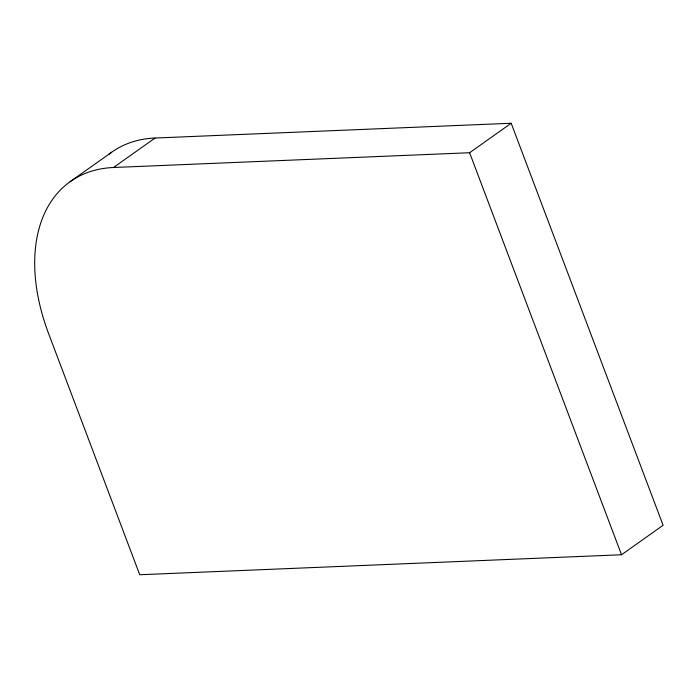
<?xml version="1.0" encoding="UTF-8"?>
<svg xmlns="http://www.w3.org/2000/svg" width="698" height="698" viewBox="0 0 698 698"><rect width="100%" height="100%" fill="white"/><g stroke="black" fill="none" stroke-linecap="round" stroke-linejoin="round"><path stroke-width="1.05" d="M70.036 181.742L111.619 152.269M113.504 167.503L155.087 138.029L511.189 123.258L663.1 525.28L621.517 554.753L139.731 574.742L48.59 333.531A179.857 114.132 54.7 0 1 113.504 167.503L469.606 152.731L511.189 123.258M469.606 152.731L621.517 554.753M109.054 154.179A179.857 114.132 54.7 0 1 155.087 138.029"/></g></svg>
